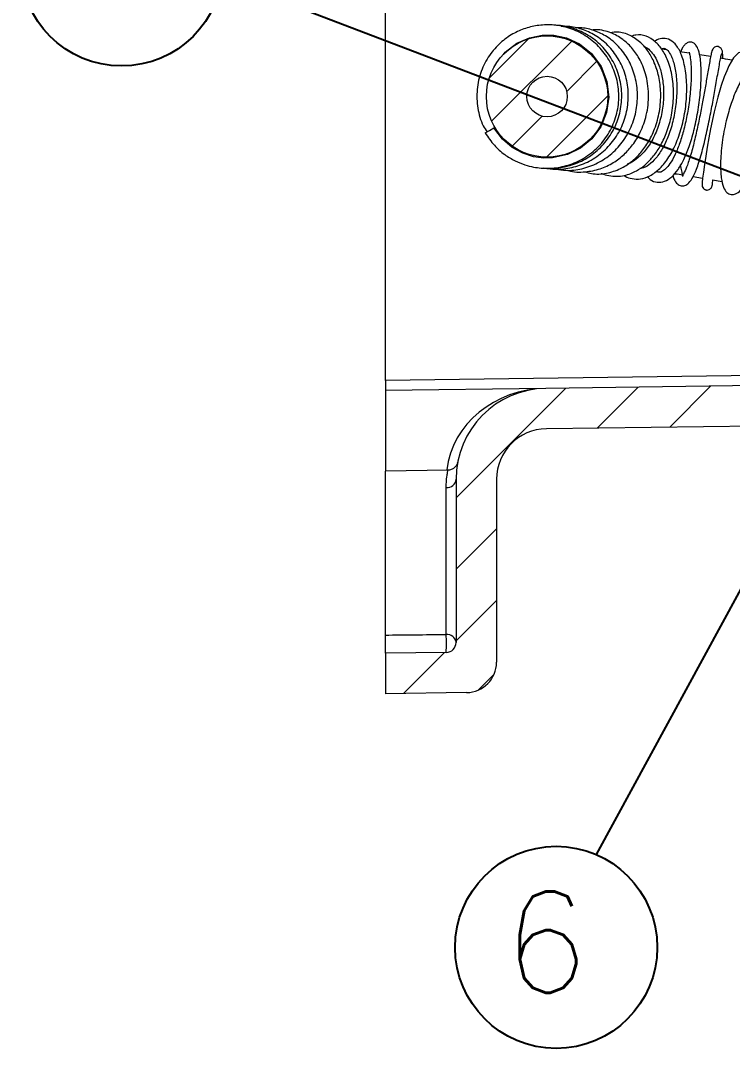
# Model space of a CAD drawing. Extents: x 14808 to 20058, y -13198 to -11680.
# Drawn here: x 18989.9 to 19025.1, y -12687.7 to -12636.9 of the extents above; entities that cross this region are included whole.
import ezdxf

# ---------------------------------------------------------------- set-up
doc = ezdxf.new("R2010")
doc.units = 0
doc.header["$LTSCALE"] = 7
doc.header["$MEASUREMENT"] = 0
doc.layers.get('0').update_dxf_attribs({"color": 2, "linetype": 'CONTINUOUS'})
doc.layers.add('DWG', color=7, linetype='CONTINUOUS')
doc.styles.add('GHS', font='romans', dxfattribs={"bigfont": 'ghs'})
doc.dimstyles.new('STANDARD$7', dxfattribs={"dimtxt": 3.5, "dimasz": 3, "dimexe": 1, "dimexo": 0.0625, "dimgap": 1, "dimtad": 1, "dimdec": 4, "dimzin": 0, "dimdsep": 46, "dimtxsty": 'GHS', "dimcen": 1, "dimclrt": 2, "dimadec": 0, "dimazin": 0, "dimtfac": 1, "dimtdec": 4, "dimtofl": 0, "dimtmove": 0, "dimatfit": 3, "dimfxl": 1, "dimtolj": 1, "dimtzin": 0, "dimarcsym": 0})

msp = doc.modelspace()

# ---------------------------------------------------------------- hatches: boundary and pattern name
at = {"linetype": 'Continuous', "lineweight": 0}
h = msp.add_hatch(dxfattribs=at)
h.set_pattern_fill('ANSI31', color=2, scale=0.5, style=0)
h.set_pattern_definition([(45, (18605.4971, -12596.0771), (-1.122532, 1.122532), [])])
edge = h.paths.add_edge_path(flags=0)
edge.add_arc((19015.956, -12640.639), 3, 0, 360)
edge = h.paths.add_edge_path(flags=0)
edge.add_arc((19015.956, -12640.639), 1, 0, 360)
h = msp.add_hatch(dxfattribs=at)
h.set_pattern_fill('ANSI31', color=2, scale=20, style=0)
h.set_pattern_definition([(45, (85.4865, 0), (-1.76776695, 1.76776695), [])])
edge = h.paths.add_edge_path(flags=0)
edge.add_arc((19015.956, -12659.575), 2.5, 90.75, 180, ccw=False)
edge.add_line((19015.924, -12657.075), (19032.706, -12656.855))
edge.add_line((19032.706, -12656.855), (19032.706, -12654.855))
edge.add_line((19032.706, -12654.855), (19015.897, -12655.075))
edge.add_arc((19015.956, -12659.575), 4.5, 90.75, 180)
edge.add_line((19011.456, -12659.575), (19011.456, -12667.64))
edge.add_arc((19010.956, -12667.64), 0.5, 270.75, 360, ccw=False)
edge.add_line((19010.963, -12668.14), (19007.956, -12668.179))
edge.add_line((19007.956, -12668.179), (19007.956, -12670.179))
edge.add_line((19007.956, -12670.179), (19011.976, -12670.127))
edge.add_arc((19011.956, -12668.627), 1.5, 270.75, 360)
edge.add_line((19013.456, -12668.627), (19013.456, -12659.575))

# ---------------------------------------------------------------- linework, layer by layer
at = {"color": 7, "linetype": 'Continuous', "lineweight": 15}
for p, q in [((19007.956, -12654.679), (19007.956, -12609.679)), ((19021.874, -12638.329), (19021.618, -12638.293)), ((19022.981, -12638.492), (19022.522, -12638.423)), ((19024.051, -12638.66), (19023.496, -12638.571)), ((19012.898, -12642.442), (19013.114, -12642.315)), ((19013.114, -12642.315), (19013.329, -12642.188)), ((19023.177, -12644.597), (19023.654, -12644.677)), ((19024.147, -12644.763), (19024.624, -12644.85)), ((19007.956, -12654.679), (19007.956, -12655.179)), ((19032.706, -12654.855), (19015.897, -12655.075)), ((19015.897, -12655.075), (19007.956, -12655.179)), ((19007.956, -12655.179), (19007.956, -12659.179)), ((19032.706, -12656.855), (19015.924, -12657.075)), ((19011.532, -12658.752), (19011.535, -12658.734)), ((19011.053, -12659.125), (19007.956, -12659.179)), ((19007.956, -12667.279), (19007.956, -12659.179)), ((19011.456, -12659.575), (19011.456, -12667.64)), ((19013.456, -12659.575), (19013.456, -12668.627)), ((19010.965, -12667.248), (19010.965, -12659.981)), ((19010.963, -12668.14), (19007.956, -12668.179)), ((19007.956, -12668.179), (19007.956, -12670.179)), ((19011.976, -12670.127), (19007.956, -12670.179))]:
    msp.add_line(p, q, dxfattribs=at)
at = {"color": 8, "linetype": 'Continuous', "lineweight": 15}
msp.add_line((19029.959, -12654.391), (19007.956, -12654.679), dxfattribs=at)
at = {"color": 7, "linetype": 'Continuous', "lineweight": 15, "flags": 128}
for points in [[(19013.796, -12638.565), (19013.885, -12638.452), (19014.467, -12638.005), (19015.091, -12637.728), (19015.708, -12637.605), (19016.296, -12637.608), (19016.916, -12637.74), (19017.553, -12638.034), (19018.152, -12638.515), (19018.628, -12639.161), (19018.916, -12639.898), (19019.005, -12640.674), (19018.898, -12641.436), (19018.61, -12642.136), (19018.169, -12642.733), (19017.61, -12643.198), (19016.972, -12643.513), (19016.229, -12643.676), (19015.777, -12643.684), (19015.282, -12643.614), (19014.761, -12643.446), (19014.237, -12643.16), (19013.746, -12642.742), (19013.329, -12642.188), (19013.329, -12642.188)], [(19026.244, -12638.961), (19026.215, -12638.855), (19026.017, -12638.533), (19025.719, -12638.393), (19025.431, -12638.48), (19025.184, -12638.726), (19024.954, -12639.114), (19024.842, -12639.361), (19024.722, -12639.67), (19024.576, -12640.101), (19024.409, -12640.675), (19024.228, -12641.395), (19024.046, -12642.237), (19023.96, -12642.688), (19023.878, -12643.143), (19023.805, -12643.589), (19023.742, -12644.006), (19023.691, -12644.377), (19023.654, -12644.677), (19023.632, -12644.885), (19023.626, -12644.978), (19023.626, -12644.978)]]:
    msp.add_lwpolyline(points, dxfattribs=at)
for centre in [(18994.909, -12634.128), (19016.407, -12682.728)]:
    msp.add_circle(centre, 5)
at = {"color": 7, "linetype": 'Continuous', "lineweight": 15}
for radius in [3, 1]:
    msp.add_circle((19015.956, -12640.639), radius, dxfattribs=at)
for centre, radius, start, end in [((19015.956, -12659.575), 4.5, 90.75, 180), ((19015.956, -12659.575), 2.5, 90.75, 180), ((19011.001, -12659.524), 0.459, 265.5571, 353.603), ((19005.588, -12667.681), 5.394, 355.1181, 4.6016), ((19011.006, -12667.7), 0.454, 7.6024, 95.24), ((19010.956, -12667.64), 0.5, 270.75, 0), ((19011.956, -12668.627), 1.5, 270.75, 0)]:
    msp.add_arc(centre, radius, start, end, dxfattribs=at)
at = {"color": 8, "linetype": 'Continuous', "lineweight": 15}
msp.add_ellipse((19015.956, -12659.575), major_axis=(4.993, 0.065), ratio=0.90118, start_param=1.570796, end_param=3.023617, dxfattribs=at)
at = {"color": 7, "linetype": 'Continuous', "lineweight": 15}
for points, knots in [([(19012.898, -12642.442), (19013.041, -12642.653), (19013.31, -12643.053), (19013.828, -12643.505), (19014.344, -12643.82), (19014.831, -12644.018), (19015.266, -12644.13), (19015.784, -12644.2), (19016.432, -12644.185), (19017.223, -12643.989), (19017.996, -12643.586), (19018.67, -12642.983), (19019.173, -12642.221), (19019.465, -12641.37), (19019.539, -12640.487), (19019.396, -12639.625), (19019.055, -12638.828), (19018.534, -12638.141), (19017.867, -12637.6), (19017.106, -12637.243), (19016.319, -12637.079), (19015.569, -12637.092), (19014.88, -12637.247), (19014.232, -12637.536), (19013.617, -12637.976), (19013.068, -12638.601), (19012.66, -12639.388), (19012.457, -12640.288), (19012.503, -12641.209), (19012.688, -12641.935), (19012.923, -12642.291), (19012.988, -12642.389)], [0, 0, 0, 0, 0.034291, 0.065011, 0.092171, 0.115775, 0.135821, 0.152573, 0.186254, 0.222583, 0.261567, 0.302566, 0.343194, 0.383216, 0.422646, 0.461506, 0.500164, 0.538739, 0.57723, 0.615573, 0.652042, 0.685871, 0.717047, 0.74791, 0.782052, 0.819504, 0.860087, 0.901439, 0.942785, 0.984127, 1, 1, 1, 1]), ([(19015.782, -12644.174), (19015.856, -12644.184), (19016.167, -12644.225), (19016.743, -12644.156), (19017.492, -12643.94), (19018.216, -12643.526), (19018.845, -12642.935), (19019.323, -12642.197), (19019.609, -12641.36), (19019.686, -12640.475), (19019.544, -12639.603), (19019.199, -12638.799), (19018.677, -12638.116), (19018.021, -12637.588), (19017.292, -12637.265), (19016.744, -12637.122), (19016.457, -12637.13), (19016.417, -12637.131)], [0, 0, 0, 0, 0.01983, 0.08349, 0.152413, 0.226573, 0.303131, 0.380357, 0.458256, 0.536849, 0.615376, 0.693216, 0.77038, 0.846858, 0.920519, 0.988935, 1, 1, 1, 1]), ([(19016.035, -12644.197), (19016.13, -12644.211), (19016.475, -12644.263), (19017.101, -12644.19), (19017.878, -12643.951), (19018.609, -12643.506), (19019.226, -12642.887), (19019.683, -12642.131), (19019.948, -12641.281), (19020.004, -12640.396), (19019.849, -12639.533), (19019.501, -12638.749), (19018.989, -12638.09), (19018.365, -12637.598), (19017.691, -12637.296), (19017.113, -12637.161), (19016.771, -12637.175), (19016.654, -12637.18)], [0, 0, 0, 0, 0.025154, 0.09103, 0.162023, 0.236327, 0.311255, 0.386806, 0.463001, 0.539396, 0.61514, 0.690221, 0.764666, 0.837222, 0.904848, 0.967355, 1, 1, 1, 1]), ([(19016.392, -12644.227), (19016.56, -12644.254), (19016.986, -12644.324), (19017.697, -12644.234), (19018.474, -12643.956), (19019.183, -12643.476), (19019.766, -12642.828), (19020.188, -12642.05), (19020.42, -12641.191), (19020.451, -12640.311), (19020.287, -12639.465), (19019.943, -12638.705), (19019.455, -12638.08), (19018.871, -12637.62), (19018.244, -12637.344), (19017.735, -12637.226), (19017.447, -12637.246), (19017.372, -12637.252)], [0, 0, 0, 0, 0.044816, 0.114061, 0.18729, 0.26128, 0.335828, 0.410953, 0.486433, 0.561301, 0.635517, 0.709106, 0.78163, 0.850775, 0.916208, 0.977972, 1, 1, 1, 1]), ([(19016.964, -12644.283), (19016.982, -12644.29), (19017.259, -12644.396), (19017.824, -12644.383), (19018.576, -12644.251), (19019.229, -12643.938), (19019.767, -12643.528), (19020.222, -12643.019), (19020.616, -12642.372), (19020.855, -12641.691), (19020.966, -12641.05), (19020.988, -12640.522), (19020.942, -12640.003), (19020.81, -12639.395), (19020.553, -12638.776), (19020.154, -12638.209), (19019.681, -12637.772), (19019.205, -12637.503), (19018.755, -12637.374), (19018.441, -12637.317), (19018.25, -12637.343), (19018.183, -12637.352)], [0, 0, 0, 0, 0.005261, 0.080468, 0.150046, 0.21416, 0.273269, 0.327973, 0.390412, 0.465602, 0.508095, 0.553798, 0.59905, 0.641113, 0.715521, 0.777196, 0.834389, 0.90207, 0.94003, 0.979129, 1, 1, 1, 1]), ([(19017.818, -12644.36), (19017.928, -12644.393), (19018.276, -12644.5), (19018.888, -12644.46), (19019.561, -12644.245), (19020.115, -12643.892), (19020.57, -12643.459), (19020.97, -12642.918), (19021.313, -12642.217), (19021.544, -12641.373), (19021.607, -12640.481), (19021.508, -12639.657), (19021.288, -12638.972), (19020.983, -12638.41), (19020.583, -12637.938), (19020.064, -12637.586), (19019.54, -12637.422), (19019.212, -12637.468), (19019.099, -12637.483)], [0, 0, 0, 0, 0.033198, 0.105981, 0.176426, 0.236133, 0.287923, 0.345667, 0.41127, 0.48477, 0.561593, 0.632434, 0.69705, 0.755491, 0.816074, 0.885441, 0.96035, 1, 1, 1, 1]), ([(19018.648, -12644.434), (19018.651, -12644.436), (19018.765, -12644.494), (19019.017, -12644.556), (19019.393, -12644.599), (19019.762, -12644.558), (19020.088, -12644.461), (19020.433, -12644.298), (19020.802, -12644.041), (19021.196, -12643.64), (19021.559, -12643.118), (19021.877, -12642.454), (19022.118, -12641.644), (19022.237, -12640.713), (19022.193, -12639.775), (19021.994, -12638.962), (19021.694, -12638.344), (19021.317, -12637.896), (19020.864, -12637.627), (19020.439, -12637.552), (19020.2, -12637.638), (19020.127, -12637.664)], [0, 0, 0, 0, 0.001141, 0.039487, 0.081984, 0.121903, 0.157238, 0.187998, 0.23784, 0.288472, 0.343718, 0.404149, 0.47168, 0.546537, 0.627519, 0.703419, 0.771743, 0.835291, 0.902373, 0.970279, 1, 1, 1, 1]), ([(19019.762, -12644.546), (19019.78, -12644.558), (19019.904, -12644.641), (19020.178, -12644.718), (19020.599, -12644.736), (19021.068, -12644.58), (19021.553, -12644.22), (19022.003, -12643.65), (19022.378, -12642.915), (19022.66, -12642.055), (19022.836, -12641.113), (19022.889, -12640.145), (19022.822, -12639.388), (19022.704, -12638.859), (19022.554, -12638.417), (19022.322, -12638.028), (19021.988, -12637.774), (19021.633, -12637.744), (19021.405, -12637.81), (19021.3, -12637.904), (19021.286, -12637.916)], [0, 0, 0, 0, 0.007399, 0.051757, 0.102483, 0.16145, 0.228583, 0.298466, 0.368871, 0.440234, 0.513984, 0.590553, 0.670154, 0.711276, 0.751428, 0.823979, 0.88627, 0.940716, 0.992156, 1, 1, 1, 1]), ([(19020.925, -12644.598), (19020.969, -12644.65), (19021.107, -12644.807), (19021.409, -12644.903), (19021.773, -12644.861), (19022.13, -12644.63), (19022.445, -12644.259), (19022.733, -12643.755), (19023, -12643.105), (19023.236, -12642.31), (19023.427, -12641.394), (19023.531, -12640.585), (19023.575, -12639.951), (19023.585, -12639.504), (19023.575, -12639.116), (19023.539, -12638.711), (19023.467, -12638.354), (19023.35, -12638.113), (19023.234, -12638.003), (19023.139, -12637.954), (19022.973, -12637.939), (19022.861, -12637.992), (19022.736, -12638.107), (19022.633, -12638.244), (19022.577, -12638.393), (19022.549, -12638.467)], [0, 0, 0, 0, 0.025666, 0.07882, 0.1323, 0.186667, 0.24104, 0.296591, 0.355514, 0.418131, 0.485904, 0.559256, 0.598177, 0.637944, 0.67526, 0.709666, 0.769751, 0.818112, 0.843235, 0.862477, 0.877607, 0.914704, 0.941062, 0.970417, 1, 1, 1, 1]), ([(19020.74, -12638.159), (19020.761, -12638.164), (19020.864, -12638.191), (19021.048, -12638.347), (19021.29, -12638.641), (19021.508, -12639.091), (19021.671, -12639.69), (19021.742, -12640.417), (19021.692, -12641.224), (19021.508, -12642.031), (19021.206, -12642.751), (19020.825, -12643.33), (19020.401, -12643.727), (19020.1, -12643.933), (19019.949, -12643.972), (19019.943, -12643.974)], [0, 0, 0, 0, 0.018005, 0.090226, 0.165065, 0.248323, 0.338513, 0.433573, 0.533336, 0.635772, 0.733905, 0.827018, 0.914984, 0.996888, 1, 1, 1, 1]), ([(19021.617, -12638.291), (19021.634, -12638.281), (19021.702, -12638.241), (19021.789, -12638.261), (19021.934, -12638.348), (19022.089, -12638.584), (19022.207, -12638.895), (19022.314, -12639.307), (19022.39, -12639.941), (19022.371, -12640.802), (19022.241, -12641.671), (19022.015, -12642.478), (19021.712, -12643.164), (19021.362, -12643.694), (19020.998, -12644.031), (19020.718, -12644.191), (19020.573, -12644.198), (19020.539, -12644.2)], [0, 0, 0, 0, 0.020031, 0.07993, 0.14664, 0.225474, 0.26971, 0.316769, 0.409964, 0.500458, 0.588009, 0.672424, 0.753897, 0.832472, 0.907875, 0.978714, 1, 1, 1, 1]), ([(19022.982, -12638.44), (19022.982, -12638.44), (19022.973, -12638.44), (19022.999, -12638.499), (19023.043, -12638.714), (19023.08, -12639.076), (19023.089, -12639.491), (19023.079, -12639.998), (19023.022, -12640.702), (19022.891, -12641.556), (19022.714, -12642.337), (19022.504, -12643.01), (19022.277, -12643.555), (19022.039, -12643.973), (19021.81, -12644.246), (19021.621, -12644.372), (19021.474, -12644.399), (19021.387, -12644.351), (19021.351, -12644.331)], [0, 0, 0, 0, 0.004859, 0.056204, 0.121803, 0.200883, 0.245598, 0.293324, 0.385728, 0.471695, 0.55114, 0.624864, 0.695104, 0.761913, 0.827371, 0.892334, 0.954894, 1, 1, 1, 1]), ([(19022.181, -12644.539), (19022.187, -12644.564), (19022.227, -12644.742), (19022.341, -12644.908), (19022.482, -12645.035), (19022.635, -12645.067), (19022.77, -12645.055), (19022.943, -12644.963), (19023.147, -12644.704), (19023.32, -12644.326), (19023.472, -12643.888), (19023.592, -12643.485), (19023.709, -12643.04), (19023.851, -12642.439), (19024.011, -12641.684), (19024.148, -12640.961), (19024.244, -12640.428), (19024.313, -12640.032), (19024.383, -12639.629), (19024.451, -12639.237), (19024.513, -12638.888), (19024.563, -12638.63), (19024.595, -12638.496), (19024.601, -12638.519), (19024.604, -12638.526)], [0, 0, 0, 0, 0.010232, 0.074149, 0.119509, 0.135065, 0.152449, 0.197543, 0.256504, 0.329583, 0.371558, 0.415698, 0.458434, 0.499633, 0.577307, 0.649084, 0.682985, 0.719727, 0.761262, 0.807536, 0.858483, 0.91403, 0.97408, 1, 1, 1, 1]), ([(19024.151, -12638.332), (19024.146, -12638.327), (19024.132, -12638.314), (19024.096, -12638.441), (19024.047, -12638.671), (19023.991, -12638.975), (19023.93, -12639.319), (19023.851, -12639.777), (19023.749, -12640.36), (19023.615, -12641.097), (19023.463, -12641.87), (19023.288, -12642.676), (19023.126, -12643.311), (19022.993, -12643.755), (19022.872, -12644.11), (19022.747, -12644.397), (19022.66, -12644.546), (19022.628, -12644.569), (19022.683, -12644.562), (19022.707, -12644.576), (19022.673, -12644.518), (19022.619, -12644.357), (19022.582, -12644.128), (19022.565, -12644.02)], [0, 0, 0, 0, 0.03341, 0.087256, 0.137151, 0.183146, 0.225297, 0.263658, 0.329065, 0.387816, 0.450859, 0.518149, 0.58955, 0.626664, 0.661806, 0.72327, 0.773297, 0.811463, 0.837151, 0.864992, 0.904325, 0.955067, 1, 1, 1, 1]), ([(19024.641, -12638.542), (19024.64, -12638.489), (19024.64, -12638.389), (19024.575, -12638.266), (19024.487, -12638.186), (19024.385, -12638.157), (19024.29, -12638.175), (19024.222, -12638.216), (19024.18, -12638.259), (19024.157, -12638.293), (19024.14, -12638.329), (19024.135, -12638.354), (19024.132, -12638.366)], [0, 0, 0, 0, 0.192935, 0.369148, 0.524949, 0.658666, 0.769797, 0.86058, 0.899526, 0.93498, 0.968014, 1, 1, 1, 1]), ([(19024.642, -12638.758), (19024.643, -12638.748), (19024.647, -12638.649), (19024.646, -12638.546), (19024.641, -12638.483), (19024.639, -12638.45)], [0, 0, 0, 0, 0.056385, 0.516921, 1, 1, 1, 1]), ([(19027.682, -12639.015), (19027.583, -12638.916), (19027.396, -12638.73), (19027.011, -12638.618), (19026.681, -12638.674), (19026.381, -12638.835), (19026.133, -12639.04), (19025.892, -12639.314), (19025.611, -12639.723), (19025.327, -12640.274), (19025.095, -12640.881), (19024.933, -12641.399), (19024.811, -12641.862), (19024.701, -12642.38), (19024.613, -12642.928), (19024.557, -12643.458), (19024.535, -12643.931), (19024.542, -12644.331), (19024.581, -12644.754), (19024.673, -12645.125), (19024.819, -12645.381), (19025.059, -12645.517), (19025.316, -12645.464), (19025.482, -12645.343), (19025.568, -12645.189), (19025.59, -12645.149)], [0, 0, 0, 0, 0.053601, 0.101669, 0.160732, 0.195444, 0.23346, 0.272626, 0.308935, 0.372869, 0.428192, 0.45951, 0.49473, 0.533853, 0.576886, 0.620517, 0.661453, 0.699748, 0.735435, 0.79893, 0.850774, 0.889941, 0.930505, 0.982124, 1, 1, 1, 1]), ([(19025.116, -12638.84), (19025.115, -12638.84), (19024.968, -12638.814), (19024.776, -12638.781), (19024.586, -12638.749), (19024.542, -12638.742)], [0, 0, 0, 0, 0.0050377, 0.7686181, 1, 1, 1, 1]), ([(19022.258, -12644.45), (19022.271, -12644.452), (19022.405, -12644.472), (19022.548, -12644.495), (19022.677, -12644.517)], [0, 0, 0, 0, 0.095041, 1, 1, 1, 1]), ([(19023.627, -12644.961), (19023.625, -12644.981), (19023.621, -12645.022), (19023.638, -12645.1), (19023.676, -12645.169), (19023.731, -12645.219), (19023.777, -12645.247), (19023.826, -12645.263), (19023.891, -12645.268), (19023.968, -12645.249), (19024.043, -12645.2), (19024.097, -12645.135), (19024.112, -12645.085), (19024.119, -12645.06)], [0, 0, 0, 0, 0.084252, 0.16492, 0.316338, 0.387405, 0.455096, 0.520027, 0.582203, 0.698146, 0.805956, 0.905915, 1, 1, 1, 1]), ([(19024.118, -12645.059), (19024.121, -12645.053), (19024.127, -12645.043), (19024.151, -12644.85), (19024.162, -12644.766)], [0, 0, 0, 0, 0.565355, 1, 1, 1, 1]), ([(19011.535, -12658.734), (19011.535, -12658.734), (19011.535, -12658.734), (19011.534, -12658.739), (19011.531, -12658.753), (19011.525, -12658.774), (19011.506, -12658.83), (19011.459, -12658.918), (19011.362, -12659.023), (19011.223, -12659.107), (19011.108, -12659.119), (19011.051, -12659.125)], [0, 0, 0, 0, 0.083424, 0.18515, 0.227678, 0.255007, 0.295498, 0.446614, 0.597804, 0.798725, 1, 1, 1, 1]), ([(19007.956, -12667.279), (19008.437, -12667.274), (19009.44, -12667.264), (19010.443, -12667.253), (19010.965, -12667.248)], [0, 0, 0, 0, 0.479187, 1, 1, 1, 1]), ([(19007.956, -12668.179), (19007.956, -12668.174), (19007.956, -12668.162), (19007.956, -12668.076), (19007.956, -12667.949), (19007.956, -12667.791), (19007.956, -12667.62), (19007.956, -12667.456), (19007.956, -12667.343), (19007.956, -12667.294), (19007.956, -12667.279)], [0, 0, 0, 0, 0.135188, 0.27038, 0.405465, 0.540403, 0.675256, 0.810122, 0.945095, 1, 1, 1, 1])]:
    msp.add_open_spline(points, degree=3, knots=knots, dxfattribs=at)
at = {"color": 8, "linetype": 'Continuous', "lineweight": 15}
msp.add_open_spline([(19010.965, -12659.981), (19010.974, -12659.787), (19010.99, -12659.462), (19011.037, -12659.219), (19011.057, -12659.118), (19011.054, -12659.134), (19011.053, -12659.138)], degree=3, knots=[0, 0, 0, 0, 0.3856547, 0.6490882, 0.9200145, 1, 1, 1, 1], dxfattribs=at)

# ---------------------------------------------------------------- texts
at = {"layer": 'DWG', "style": 'GHS'}
msp.add_text('6', height=5, dxfattribs=at).set_placement((19013.753, -12684.971))

# ---------------------------------------------------------------- leaders
for points, override in [([(19035.281, -12648.307), (18999.865, -12634.789)], {"dimtxt": 3, "dimasz": 1, "dimexo": 0.3, "dimgap": 2, "dimtad": 0, "dimdec": 1, "dimzin": 8, "dimcen": 0, "dimclrd": 2, "dimclre": 2, "dimazin": 2, "dimtp": 0.1, "dimtfac": 0.5, "dimtdec": 1, "dimldrblk": 'Dot', "dimfxl": 2.5, "dimarcsym": 1}), ([(19031.822, -12653.411), (19018.392, -12678.139)], {"dimtxt": 3, "dimexo": 0.3, "dimgap": 2, "dimtad": 0, "dimdec": 1, "dimzin": 8, "dimcen": 0, "dimclrd": 2, "dimclre": 2, "dimazin": 2, "dimtp": 0.1, "dimtfac": 0.5, "dimtdec": 1, "dimfxl": 2.5, "dimarcsym": 1})]:
    msp.add_leader(points, dimstyle='STANDARD$7', override=override)

doc.saveas('drawing.dxf')
